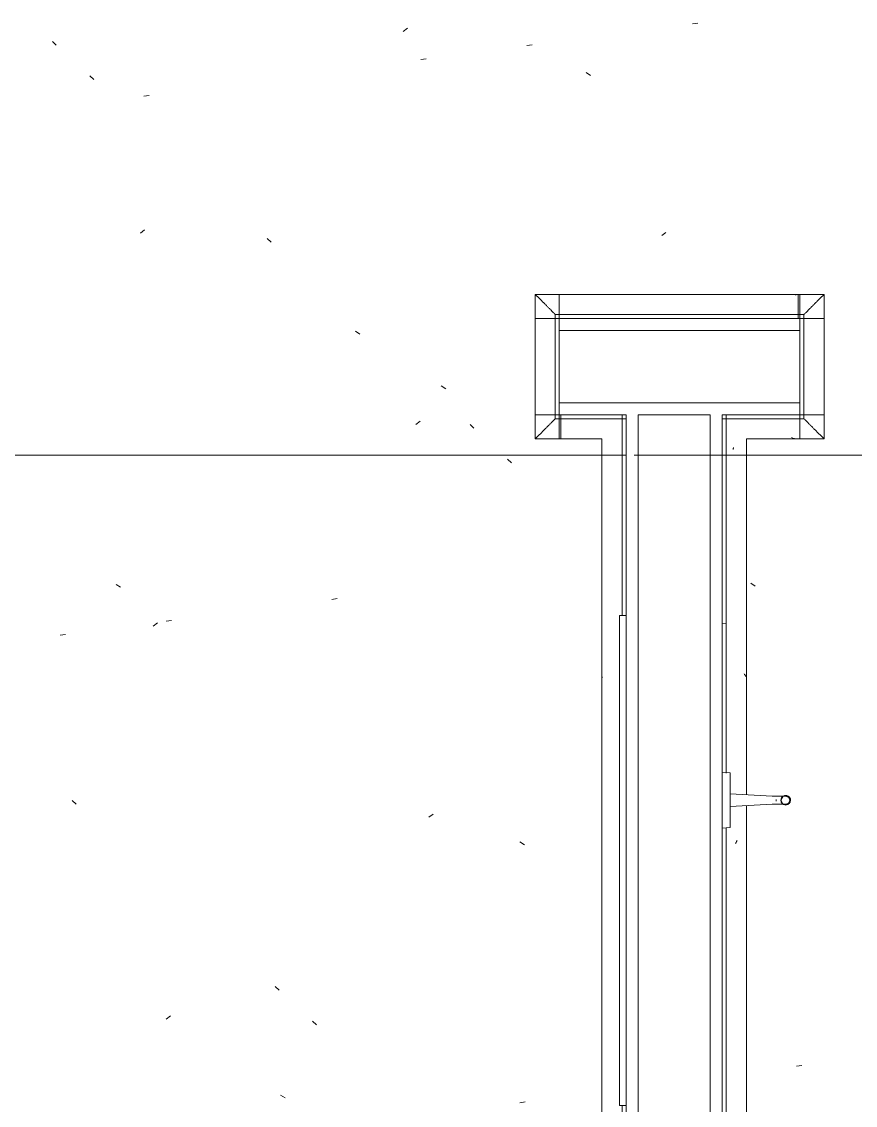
# Model space of a CAD drawing. Header units: millimetres. Extents: x -2612262 to -2065320, y 3717813 to 4283368.
# Drawn here: x -2392188 to -2391149, y 3971009 to 3972358 of the extents above; entities that cross this region are included whole.
import ezdxf

# ---------------------------------------------------------------- set-up
doc = ezdxf.new("R2010")
doc.units = ezdxf.units.MM
doc.linetypes.add('Aligning Line', pattern=[3.2004, 1.6002, -1.6002])
for name, color, linetype, lineweight in [('A-FLOR-PATT', 8, 'Continuous', 5), ('A-GENM', 13, 'Continuous', 5), ('A-WALL', 113, 'Continuous', 5), ('G-ANNO-REFR', 1, 'Aligning Line', 5), ('Q-SPCQ', 91, 'Continuous', 5)]:
    doc.layers.add(name, color=color, linetype=linetype, lineweight=lineweight)
picture_1 = doc.add_image_def('image1.jpg', size_in_pixel=(6528, 5638))
pattern_1 = [(307.5, (-3971868.83, -2391217.65), (489.413237, 16.000313), [6.706, -379.374, 6.706, -837.844]), (307.5, (-3971868.83, -2391217.65), (489.413237, 16.000313), [-392.786, -425.094, 6.706, -406.044]), (277.5, (-3971868.8, -2391217.65), (716.8251, -449.52328), [6.706, -201.574, 6.706, -474.624]), (277.5, (-3971868.8, -2391217.65), (716.8251, -449.52328), [-214.986, -341.274, 6.706, -126.644]), (237.5, (-3971868.83, -2390905.23), (1.437185, -790.99237), [6.706, -120.294, -1054.1]), (237.5, (-3971868.83, -2390905.23), (1.437185, -790.99237), [-127, 6.706, -450.494, -596.9]), (237.5, (-3971868.83, -2390905.23), (1.437185, -790.99237), [-584.2, 6.706, -590.194]), (227.5, (-3971868.8, -2390905.23), (222.92932, -763.55645), [6.706, -56.794, 6.706, -635.914]), (227.5, (-3971868.8, -2390905.23), (222.92932, -763.55645), [-70.206, -293.014, 6.706, -336.194])]
pattern_2 = [(127.5, (3971988.83, 2391517.65), (-489.413237, -16.000313), [6.706, -379.374, 6.706, -837.844]), (127.5, (3971988.83, 2391517.65), (-489.413237, -16.000313), [-392.786, -425.094, 6.706, -406.044]), (97.5, (3971988.8, 2391517.65), (-716.8251, 449.52328), [6.706, -201.574, 6.706, -474.624]), (97.5, (3971988.8, 2391517.65), (-716.8251, 449.52328), [-214.986, -341.274, 6.706, -126.644]), (57.5, (3971988.83, 2391205.23), (-1.437185, 790.99237), [6.706, -120.294, 6.706, -1047.394]), (57.5, (3971988.83, 2391205.23), (-1.437185, 790.99237), [-133.706, -450.494, 6.706, -590.194]), (47.5, (3971988.8, 2391205.23), (-222.92932, 763.55645), [6.706, -56.794, 6.706, -293.014, -342.9]), (47.5, (3971988.8, 2391205.23), (-222.92932, 763.55645), [-363.22, 6.706, -336.194])]

# ---------------------------------------------------------------- blocks, each defined once
blk = doc.blocks.new('TRACK_curtain1 - FIRT-031-2706017-GA - Part A')
at = {"layer": 'Q-SPCQ'}
blk.add_line((0, -1100), (1568.7, -1100), dxfattribs=at)
blk = doc.blocks.new('TRACK_curtain1 - FIRT-031-2706018-GA - Part A')
at = {"layer": 'Q-SPCQ'}
blk.add_line((0, 1100), (1373.2, 1100), dxfattribs=at)
blk = doc.blocks.new('Mirror_StainlessSteel_ASIJDMacDonald_Frameless - 410w X 1800-2651651-GA - Part A')
at = {"layer": 'Q-SPCQ'}
for p, q in [((247, -396.5), (-363, -396.5)), ((-363, -396.5), (-363, -404.5)), ((-363, -404.5), (247, -404.5)), ((247, -404.5), (247, -396.5))]:
    blk.add_line(p, q, dxfattribs=at)
blk = doc.blocks.new('MTL_HEAVY-DUTY ROBE HOOK - B-2116 - MTL_HEAVY-DUTY ROBE HOOK - B-2116-2602673-GA - Part A')
at = {"layer": 'Q-SPCQ'}
for p, q in [((-35, 0), (-34.1, -10)), ((34.1, -10), (35, 0)), ((35, 0), (-35, 0)), ((34.1, -10), (-34.1, -10)), ((-8, -10), (-5.1, -62.1)), ((5.1, -62.1), (8, -10)), ((-5, -64.9), (-5, -67)), ((-5, -67), (-5, -69)), ((1, -67), (-1, -67)), ((1, -67), (-1, -67)), ((5, -67), (5, -64.9)), ((5, -69), (5, -67))]:
    blk.add_line(p, q, dxfattribs=at)
at = {"layer": 'Q-SPCQ', "flags": 128}
for points in [[(-5, -64.9), (-5, -62.9), (-5.1, -62.1)], [(5.1, -62.1), (5, -64.1), (5, -64.9)], [(0, -73), (-5.2, -76), (-5.2, -82), (0, -85)], [(-5, -79), (-5, -79), (-5, -79), (-5, -78.9), (-5, -78.9), (-5, -78.8), (-5, -78.7), (-5, -78.6), (-5, -78.5), (-5, -78.4), (-5, -78.2), (-5, -78), (-5, -77.9), (-5, -77.7), (-5, -77.5), (-5, -77.3), (-5, -77), (-5, -76.8), (-5, -76.5), (-5, -76.2), (-5, -76), (-5, -75.7), (-5, -75.4), (-5, -75.1), (-5, -74.7), (-5, -74.4), (-5, -74.1), (-5, -73.7), (-5, -73.4), (-5, -73), (-5, -72.6), (-5, -72.2), (-5, -71.9), (-5, -71.5), (-5, -71.1), (-5, -70.7), (-5, -70.3), (-5, -69.9), (-5, -69.5), (-5, -69.1), (-5, -69)], [(0, -84), (-0.2, -84), (-0.4, -84), (-0.6, -84), (-0.8, -83.9), (-1, -83.9), (-1.2, -83.9), (-1.4, -83.8), (-1.6, -83.7), (-1.8, -83.7), (-1.9, -83.6), (-2.1, -83.5), (-2.3, -83.4), (-2.5, -83.3), (-2.7, -83.2), (-2.8, -83.1), (-3, -83), (-3.1, -82.9), (-3.3, -82.8), (-3.4, -82.6), (-3.6, -82.5), (-3.7, -82.3), (-3.9, -82.2), (-4, -82), (-4.1, -81.9), (-4.2, -81.7), (-4.3, -81.5), (-4.4, -81.4), (-4.5, -81.2), (-4.6, -81), (-4.7, -80.8), (-4.7, -80.6), (-4.8, -80.4), (-4.8, -80.2), (-4.9, -80), (-4.9, -79.8), (-5, -79.7), (-5, -79.5), (-5, -79.3), (-5, -79.1), (-5, -79)], [(0, -85), (5.2, -82), (5.2, -76), (0, -73)], [(5, -79), (5, -79.2), (5, -79.4), (5, -79.6), (4.9, -79.8), (4.9, -80), (4.9, -80.2), (4.8, -80.4), (4.7, -80.6), (4.7, -80.8), (4.6, -80.9), (4.5, -81.1), (4.4, -81.3), (4.3, -81.5), (4.2, -81.7), (4.1, -81.8), (4, -82), (3.9, -82.1), (3.8, -82.3), (3.6, -82.4), (3.5, -82.6), (3.3, -82.7), (3.2, -82.9), (3, -83), (2.9, -83.1), (2.7, -83.2), (2.5, -83.3), (2.4, -83.4), (2.2, -83.5), (2, -83.6), (1.8, -83.7), (1.6, -83.7), (1.4, -83.8), (1.2, -83.8), (1, -83.9), (0.8, -83.9), (0.7, -84), (0.5, -84), (0.3, -84), (0.1, -84), (0, -84)], [(5, -69), (5, -69.4), (5, -69.8), (5, -70.2), (5, -70.6), (5, -71), (5, -71.4), (5, -71.8), (5, -72.1), (5, -72.5), (5, -72.9), (5, -73.3), (5, -73.6), (5, -74), (5, -74.3), (5, -74.6), (5, -75), (5, -75.3), (5, -75.6), (5, -75.9), (5, -76.2), (5, -76.4), (5, -76.7), (5, -77), (5, -77.2), (5, -77.4), (5, -77.6), (5, -77.8), (5, -78), (5, -78.2), (5, -78.3), (5, -78.5), (5, -78.6), (5, -78.7), (5, -78.8), (5, -78.9), (5, -78.9), (5, -79), (5, -79), (5, -79)]]:
    blk.add_lwpolyline(points, dxfattribs=at)
at = {"layer": 'Q-SPCQ'}
for start, end in [(90, 270), (270, 90)]:
    blk.add_arc((0, -79), 6, start, end, dxfattribs=at)
blk = doc.blocks.new('FP_193-GA - Part A')
at = {"layer": 'A-GENM'}
for p, q in [((1021.4, -24.5), (1021.9, -24.9)), ((1021.9, -24.9), (1022.4, -25.4)), ((1022.4, -25.4), (1022.9, -25.8)), ((1022.9, -25.8), (1023.4, -26.2)), ((1023.4, -26.2), (1024, -26.6)), ((1024, -26.6), (1024.5, -27)), ((1086.7, -24.1), (1086.2, -24.6)), ((1087.2, -23.6), (1086.7, -24.1)), ((1087.7, -23.2), (1087.2, -23.6)), ((1088.2, -22.7), (1087.7, -23.2)), ((1088.8, -22.2), (1088.2, -22.7)), ((1089.3, -21.8), (1088.8, -22.2)), ((1089.8, -21.3), (1089.3, -21.8)), ((1510.8, -16.4), (1511.3, -16.7)), ((1511.3, -16.7), (1511.8, -16.9)), ((1511.8, -16.9), (1512.3, -17.2)), ((1512.3, -17.2), (1512.9, -17.5)), ((1512.9, -17.5), (1513.4, -17.8)), ((1513.4, -17.8), (1513.9, -18)), ((1513.9, -18), (1514.4, -18.3)), ((1514.4, -18.3), (1514.9, -18.7)), ((2001.7, -13.7), (2002.2, -13.7)), ((2002.2, -13.7), (2002.8, -13.7)), ((2002.8, -13.7), (2003.3, -13.8)), ((2003.3, -13.8), (2003.8, -13.8)), ((2003.8, -13.8), (2004.3, -13.9)), ((1024.5, -27), (1025, -27.5)), ((1025, -27.5), (1025.5, -27.9)), ((1718.9, -29.6), (1718.3, -30)), ((1719.4, -29.2), (1718.9, -29.6)), ((1720, -28.8), (1719.4, -29.2)), ((1720.5, -28.5), (1720, -28.8)), ((1721, -28.1), (1720.5, -28.5)), ((1721.6, -27.7), (1721, -28.1)), ((1722.1, -27.3), (1721.6, -27.7))]:
    blk.add_line(p, q, dxfattribs=at)
blk = doc.blocks.new('SKIRTING1 - FLSK-010-V192-GA - Part A')
at = {"layer": 'A-GENM'}
h = blk.add_hatch(dxfattribs=at)
h.set_pattern_fill('FP_37', color=256, style=0, pattern_type=2)
h.set_pattern_definition([(307.5, (-3969823.9, -2391314.5), (489.413237, 16.000313), [6.706, -379.374, 6.706, -837.844]), (307.5, (-3969823.9, -2391314.5), (489.413237, 16.000313), [-392.786, -425.094, 6.706, -406.044]), (277.5, (-3969823.9, -2391314.5), (716.8251, -449.52328), [6.706, -201.574, 6.706, -474.624]), (277.5, (-3969823.9, -2391314.5), (716.8251, -449.52328), [-214.986, -341.274, 6.706, -126.644]), (237.5, (-3969823.9, -2391002.1), (1.437185, -790.99237), [6.706, -120.294, -1054.1]), (237.5, (-3969823.9, -2391002.1), (1.437185, -790.99237), [-127, 6.706, -450.494, -596.9]), (237.5, (-3969823.9, -2391002.1), (1.437185, -790.99237), [-584.2, 6.706, -590.194]), (227.5, (-3969823.9, -2391002.1), (222.92932, -763.55645), [6.706, -56.794, 6.706, -635.914]), (227.5, (-3969823.9, -2391002.1), (222.92932, -763.55645), [-70.206, -293.014, 6.706, -336.194])])
h.paths.add_polyline_path([(0, 0), (0, -5), (231.7, -4), (231.7, 0), (193.7, 0)])
h.paths.add_polyline_path([(340, 0), (340, -4), (1530.3, -5), (1529.9, 0), (342.8, 0)])
h.paths.add_polyline_path([(1598.7, -5), (2044.9, -5), (2044.9, 0), (1599.9, 0)])
for p, q in [((1530.3, -5), (342.8, -5)), ((2044.9, -5), (1598.7, -5)), ((1558.2, -30), (318.4, -30)), ((2014.9, -30), (1571.6, -30))]:
    blk.add_line(p, q, dxfattribs=at)
blk.add_blockref('FP_193-GA - Part A', (0, 0), dxfattribs=at)
blk = doc.blocks.new('FP_194-GA - Part A')
at = {"layer": 'A-GENM'}
for p, q in [((86.3, -28.4), (87.1, -28.7)), ((87.1, -28.7), (87.8, -29)), ((87.8, -29), (88.6, -29.4)), ((88.6, -29.4), (89.4, -29.7)), ((89.4, -29.7), (90.1, -30))]:
    blk.add_line(p, q, dxfattribs=at)
blk = doc.blocks.new('SKIRTING1 - FLSK-010-2643737-GA - Part A')
at = {"layer": 'A-GENM'}
h = blk.add_hatch(dxfattribs=at)
h.set_pattern_fill('FP_38', color=256, style=0, pattern_type=2)
h.set_pattern_definition([(37.5, (2391314.5, -3971868.83), (-16.000313, 489.413237), [6.706, -379.374, 6.706, -837.844]), (37.5, (2391314.5, -3971868.83), (-16.000313, 489.413237), [-392.786, -425.094, 6.706, -406.044]), (7.5, (2391314.5, -3971868.8), (449.52328, 716.8251), [6.706, -201.574, 6.706, -474.624]), (7.5, (2391314.5, -3971868.8), (449.52328, 716.8251), [-214.986, -341.274, 6.706, -126.644]), (327.5, (2391002.1, -3971868.83), (790.99237, 1.437185), [6.706, -120.294, 6.706, -1047.394]), (327.5, (2391002.1, -3971868.83), (790.99237, 1.437185), [-133.706, -450.494, 6.706, -590.194]), (317.5, (2391002.1, -3971868.8), (763.55645, 222.92932), [6.706, -56.794, 6.706, -635.914]), (317.5, (2391002.1, -3971868.8), (763.55645, 222.92932), [-70.206, -293.014, 6.706, -336.194])])
h.paths.add_polyline_path([(96.6, -5), (96.8, -5), (96.8, 0), (5, 0), (5.9, -5), (30, -5)])
for p, q in [((96.8, -5), (0, -5)), ((96.8, 0), (96.8, -5)), ((96.8, -5), (96.8, -30)), ((96.8, -30), (30, -30))]:
    blk.add_line(p, q, dxfattribs=at)
blk.add_blockref('FP_194-GA - Part A', (0, 0), dxfattribs=at)
blk = doc.blocks.new('SKIRTING1 - FLSK-010-V195-GA - Part A')
at = {"layer": 'A-GENM'}
h = blk.add_hatch(dxfattribs=at)
h.set_pattern_fill('FP_39', color=256, style=0, pattern_type=2)
h.set_pattern_definition(pattern_1)
h.paths.add_polyline_path([(-5, -5), (0, -5), (0, 0), (-5, 0)])
h = blk.add_hatch(dxfattribs=at)
h.set_pattern_fill('FP_39', color=256, style=0, pattern_type=2)
h.set_pattern_definition(pattern_1)
h.paths.add_polyline_path([(0, 0), (0, -5), (120, -5), (120, 0), (15, 0)])
h = blk.add_hatch(dxfattribs=at)
h.set_pattern_fill('FP_39', color=256, style=0, pattern_type=2)
h.set_pattern_definition(pattern_1)
h.paths.add_polyline_path([(120, 0), (120, -5), (125, -5), (125, 0)])
for p, q in [((125, 2.1), (120, 2.1)), ((120, -5), (120, 0)), ((125, -5), (125, 2.1)), ((125, 2.1), (150, 2.1)), ((150, 2.1), (150, -30)), ((-30, -30), (-30, 0)), ((-30, 0), (-5, 0)), ((0, 0), (-5, 0)), ((-5, 0), (-5, -5)), ((-5, -5), (0, -5)), ((0, 0), (0, -5)), ((0, -5), (0, 0)), ((0, -5), (0, -30)), ((0, -30), (0, -5)), ((120, -5), (0, -5)), ((120, 0), (120, -5)), ((120, -30), (120, -5)), ((125, -5), (120, -5)), ((120, -5), (120, -30)), ((0, -30), (-30, -30)), ((120, -30), (0, -30)), ((150, -30), (120, -30))]:
    blk.add_line(p, q, dxfattribs=at)
for points, knots in [([(-5, -5), (-5, -5), (-5.4, -5.4), (-6.8, -6.8), (-8.3, -8.3), (-9.8, -9.8), (-11.2, -11.2), (-12.7, -12.7), (-14.7, -14.7), (-17, -17), (-18.9, -18.9), (-20.9, -20.9), (-24.6, -24.5), (-27.8, -27.8), (-30, -30)], [0, 0, 0, 0, 0.166667, 0.25, 0.333333, 0.416667, 0.458333, 0.5, 0.583333, 0.666667, 0.708333, 0.75, 0.833333, 1, 1, 1, 1]), ([(150, -30), (147.8, -27.8), (144.6, -24.5), (140.4, -20.4), (137.9, -18), (136.1, -16.1), (134.3, -14.3), (132.7, -12.7), (131.2, -11.2), (129.8, -9.8), (128.3, -8.3), (126.8, -6.8), (125.4, -5.4), (125, -5), (125, -5)], [0, 0, 0, 0, 0.166667, 0.25, 0.333333, 0.375, 0.416667, 0.5, 0.541667, 0.583333, 0.666667, 0.75, 0.833333, 1, 1, 1, 1])]:
    blk.add_open_spline(points, degree=3, knots=knots, dxfattribs=at)
blk = doc.blocks.new('FP_196-GA - Part A')
at = {"layer": 'A-GENM'}
for p, q in [((5.5, -29.5), (4.9, -29.2)), ((6.1, -29.7), (5.5, -29.5)), ((6.7, -30), (6.1, -29.7))]:
    blk.add_line(p, q, dxfattribs=at)
blk = doc.blocks.new('SKIRTING1 - FLSK-010-2643738-GA - Part A')
at = {"layer": 'A-GENM'}
h = blk.add_hatch(dxfattribs=at)
h.set_pattern_fill('FP_40', color=256, style=0, pattern_type=2)
h.set_pattern_definition([(217.5, (-2391217.65, 3971988.83), (16.000313, -489.413237), [6.706, -379.374, 6.706, -837.844]), (217.5, (-2391217.65, 3971988.83), (16.000313, -489.413237), [-392.786, -425.094, 6.706, -406.044]), (187.5, (-2391217.65, 3971988.8), (-449.52328, -716.8251), [6.706, -201.574, 6.706, -474.624]), (187.5, (-2391217.65, 3971988.8), (-449.52328, -716.8251), [-214.986, -341.274, 6.706, -126.644]), (147.5, (-2390905.23, 3971988.83), (-790.99237, -1.437185), [6.706, -120.294, 6.706, -1047.394]), (147.5, (-2390905.23, 3971988.83), (-790.99237, -1.437185), [-133.706, -450.494, 6.706, -590.194]), (137.5, (-2390905.23, 3971988.8), (-763.55645, -222.92932), [6.706, -56.794, 6.706, -635.914]), (137.5, (-2390905.23, 3971988.8), (-763.55645, -222.92932), [-70.206, -293.014, 6.706, -336.194])])
h.paths.add_polyline_path([(210.8, 0), (0, 0), (0.6, -5), (300, -5), (300, 0), (216.8, 0)])
for p, q in [((0, -5), (0, 0)), ((0, -30), (0, -5)), ((300, -5), (0, -5)), ((300, 0), (300, -5)), ((300, -5), (300, -30)), ((300, -30), (0, -30))]:
    blk.add_line(p, q, dxfattribs=at)
blk.add_blockref('FP_196-GA - Part A', (0, 0), dxfattribs=at)
blk = doc.blocks.new('SKIRTING1 - FLSK-010-V197-GA - Part A')
at = {"layer": 'A-GENM'}
h = blk.add_hatch(dxfattribs=at)
h.set_pattern_fill('FP_41', color=256, style=0, pattern_type=2)
h.set_pattern_definition(pattern_2)
h.paths.add_polyline_path([(0, 0), (-5, 0), (-5, -5), (0, -5)])
h = blk.add_hatch(dxfattribs=at)
h.set_pattern_fill('FP_41', color=256, style=0, pattern_type=2)
h.set_pattern_definition(pattern_2)
h.paths.add_polyline_path([(120, 0), (0, 0), (0, -5), (120, -5)])
h = blk.add_hatch(dxfattribs=at)
h.set_pattern_fill('FP_41', color=256, style=0, pattern_type=2)
h.set_pattern_definition(pattern_2)
h.paths.add_polyline_path([(125, 0), (120, 0), (120, -5), (125, -5)])
for p, q in [((125, 2.1), (120, 2.1)), ((125, -5), (125, 2.1)), ((125, 2.1), (150, 2.1)), ((150, 2.1), (150, -30)), ((-30, -30), (-30, 0)), ((-30, 0), (-5, 0)), ((0, 0), (-5, 0)), ((-5, 0), (-5, -5)), ((-5, -5), (0, -5)), ((0, 0), (0, -5)), ((0, -5), (0, 0)), ((0, -5), (0, -30)), ((0, -30), (0, -5)), ((120, -5), (0, -5)), ((120, -5), (120, 0)), ((120, 0), (120, -5)), ((120, -30), (120, -5)), ((125, -5), (120, -5)), ((120, -5), (120, -30)), ((0, -30), (-30, -30)), ((120, -30), (0, -30)), ((150, -30), (120, -30))]:
    blk.add_line(p, q, dxfattribs=at)
for points, knots in [([(-5, -5), (-5, -5), (-5.4, -5.4), (-6.8, -6.8), (-8.3, -8.3), (-9.8, -9.8), (-11.2, -11.2), (-12.7, -12.7), (-14.7, -14.7), (-17, -17), (-18.9, -18.9), (-20.9, -20.9), (-24.6, -24.5), (-27.8, -27.8), (-30, -30)], [0, 0, 0, 0, 0.166667, 0.25, 0.333333, 0.416667, 0.458333, 0.5, 0.583333, 0.666667, 0.708333, 0.75, 0.833333, 1, 1, 1, 1]), ([(150, -30), (147.8, -27.8), (144.6, -24.5), (140.4, -20.4), (137.9, -18), (136.1, -16.1), (134.3, -14.3), (132.7, -12.7), (131.2, -11.2), (129.8, -9.8), (128.3, -8.3), (126.8, -6.8), (125.4, -5.4), (125, -5), (125, -5)], [0, 0, 0, 0, 0.166667, 0.25, 0.333333, 0.375, 0.416667, 0.5, 0.541667, 0.583333, 0.666667, 0.75, 0.833333, 1, 1, 1, 1])]:
    blk.add_open_spline(points, degree=3, knots=knots, dxfattribs=at)
blk = doc.blocks.new('SKIRTING1 - FLSK-010-2643739-GA - Part A')
at = {"layer": 'A-GENM'}
h = blk.add_hatch(dxfattribs=at)
h.set_pattern_fill('FP_42', color=256, style=0, pattern_type=2)
h.set_pattern_definition([(37.5, (2391517.65, -3971868.83), (-16.000313, 489.413237), [6.706, -379.374, 6.706, -837.844]), (37.5, (2391517.65, -3971868.83), (-16.000313, 489.413237), [-392.786, -425.094, 6.706, -406.044]), (7.5, (2391517.65, -3971868.8), (449.52328, 716.8251), [6.706, -201.574, 6.706, -474.624]), (7.5, (2391517.65, -3971868.8), (449.52328, 716.8251), [-214.986, -341.274, 6.706, -126.644]), (327.5, (2391205.23, -3971868.83), (790.99237, 1.437185), [6.706, -120.294, 6.706, -1047.394]), (327.5, (2391205.23, -3971868.83), (790.99237, 1.437185), [-133.706, -450.494, 6.706, -590.194]), (317.5, (2391205.23, -3971868.8), (763.55645, 222.92932), [6.706, -56.794, 6.706, -635.914]), (317.5, (2391205.23, -3971868.8), (763.55645, 222.92932), [-70.206, -293.014, 6.706, -336.194])])
h.paths.add_polyline_path([(0, -5), (78.2, -5), (77.3, 0), (0, 0)])
for p, q in [((0, -5), (0, 0)), ((0, -30), (0, -5)), ((83.2, -5), (0, -5)), ((53.2, -30), (0, -30))]:
    blk.add_line(p, q, dxfattribs=at)
blk = doc.blocks.new('FP_199-GA - Part A')
at = {"layer": 'A-GENM'}
for p, q in [((326.6, -30), (326.9, -29.7)), ((326.9, -29.7), (327.3, -29.5))]:
    blk.add_line(p, q, dxfattribs=at)
blk = doc.blocks.new('SKIRTING1 - FLSK-010-V198-GA - Part A')
at = {"layer": 'A-GENM'}
h = blk.add_hatch(dxfattribs=at)
h.set_pattern_fill('FP_43', color=256, style=0, pattern_type=2)
h.set_pattern_definition([(127.5, (3971868.83, 2391434.5), (-489.413237, -16.000313), [6.706, -379.374, 6.706, -837.844]), (127.5, (3971868.83, 2391434.5), (-489.413237, -16.000313), [-392.786, -425.094, 6.706, -406.044]), (97.5, (3971868.8, 2391434.5), (-716.8251, 449.52328), [6.706, -201.574, 6.706, -474.624]), (97.5, (3971868.8, 2391434.5), (-716.8251, 449.52328), [-214.986, -341.274, 6.706, -126.644]), (57.5, (3971868.83, 2391122.1), (-1.437185, 790.99237), [6.706, -120.294, 6.706, -1047.394]), (57.5, (3971868.83, 2391122.1), (-1.437185, 790.99237), [-133.706, -450.494, 6.706, -590.194]), (47.5, (3971868.8, 2391122.1), (-222.92932, 763.55645), [6.706, -56.794, 6.706, -293.014, -342.9]), (47.5, (3971868.8, 2391122.1), (-222.92932, 763.55645), [-363.22, 6.706, -336.194])])
h.paths.add_polyline_path([(2044.9, -5), (2043.9, 0), (860, 0), (860, -5), (2043.8, -5)])
h.paths.add_polyline_path([(250, 0), (0, 0), (0, -5), (250, -5)])
for p, q in [((250, -5), (0, -5)), ((2044.9, -5), (860, -5)), ((1654.5, -30), (30, -30))]:
    blk.add_line(p, q, dxfattribs=at)
blk.add_blockref('FP_199-GA - Part A', (0, 0), dxfattribs=at)

msp = doc.modelspace()

# ---------------------------------------------------------------- hatches: boundary and pattern name
at = {"layer": 'A-FLOR-PATT'}
h = msp.add_hatch(dxfattribs=at)
h.set_pattern_fill('FP_14', color=256, style=0, pattern_type=2)
h.set_pattern_definition([(37.5, (0, 0), (-16.000313, 489.413237), [6.706, -379.374, 6.706, -425.094, -412.75]), (37.5, (0, 0), (-16.000313, 489.413237), [-817.88, 6.706, -406.044]), (7.5, (0, 0), (449.52328, 716.8251), [6.706, -201.574, 6.706, -341.274, -133.35]), (7.5, (0, 0), (449.52328, 716.8251), [-556.26, 6.706, -126.644]), (327.5, (-312.4, 0), (790.99237, 1.437185), [6.706, -120.294, 6.706, -450.494, -596.9]), (327.5, (-312.4, 0), (790.99237, 1.437185), [-584.2, 6.706, -590.194]), (317.5, (-312.4, 0), (763.55645, 222.92932), [6.706, -56.794, 6.706, -293.014, -342.9]), (317.5, (-312.4, 0), (763.55645, 222.92932), [-363.22, 6.706, -336.194])])
h.paths.add_polyline_path([(-2389861.4, 3969853.9), (-2389862.4, 3971838.8), (-2390347.7, 3971838.8), (-2390347.7, 3972018.8), (-2389861.4, 3972018.8), (-2389861.4, 3972111.2), (-2389873.9, 3972118.9), (-2389883, 3972134.4), (-2389884.3, 3972144.3), (-2389883, 3972153.3), (-2389873.9, 3972168.8), (-2389861.4, 3972178.8), (-2389861.4, 3972342.3), (-2389831.4, 3972342.3), (-2389829.9, 3972356.9), (-2387311.8, 3972357.8), (-2387311.8, 3972359.9), (-2389832, 3972359.9), (-2389829.9, 3972559.9), (-2389819.7, 3972646.9), (-2389803.9, 3972699.7), (-2389783.5, 3972744.6), (-2389754.9, 3972791.1), (-2389737, 3972814.8), (-2389698.2, 3972854.1), (-2389644, 3972896.6), (-2389586.5, 3972926), (-2389512.8, 3972948.6), (-2389496.2, 3972952), (-2389432, 3972957.8), (-2387632.4, 3972957.8), (-2387526.8, 3972964.4), (-2387428.6, 3972981.9), (-2387314.3, 3973016.5), (-2386749.7, 3973210.9), (-2386976.4, 3973869.1), (-2386948, 3973878.9), (-2386956.1, 3973902.5), (-2386899.4, 3973922.1), (-2387234.7, 3974895.9), (-2387291.5, 3974876.4), (-2387291.9, 3974871), (-2388027.4, 3974617.7), (-2388086, 3974787.9), (-2388057.6, 3974797.7), (-2388847.7, 3977092.5), (-2388936, 3977062.1), (-2388927, 3977031.2), (-2388930.9, 3977029.1), (-2388932.5, 3977029.3), (-2388937.3, 3977029.6), (-2388950.8, 3977057), (-2389523.9, 3976859.1), (-2389523.2, 3976843.7), (-2389526, 3976835.1), (-2389537.6, 3976821.4), (-2389546.6, 3976817), (-2389555.5, 3976815.3), (-2389573.1, 3976818.9), (-2389586.6, 3976830.7), (-2389590.6, 3976836.7), (-2390165.1, 3976638.9), (-2390156.2, 3976608), (-2390160.1, 3976605.9), (-2390161.7, 3976606.1), (-2390166.5, 3976606.3), (-2390180, 3976633.8), (-2390350.9, 3976574.9), (-2389558.7, 3974280.8), (-2389532.5, 3974289.8), (-2389473.9, 3974119.6), (-2390482.2, 3973772.5), (-2390491.9, 3973795), (-2390491.9, 3973770.8), (-2391447.7, 3973770.8), (-2391447.7, 3973998.8), (-2390414.7, 3973998.8), (-2390801.6, 3975122.4), (-2390811.6, 3975125), (-2390825.7, 3975134.5), (-2390833.3, 3975145.7), (-2390833.3, 3975166.4), (-2390823.5, 3975186.1), (-2391200.9, 3976282.2), (-2392887.7, 3975700.6), (-2392887.7, 3974175.5), (-2392855.5, 3974172.8), (-2392855.5, 3974169.6), (-2392855.5, 3974167.8), (-2392855.5, 3974163.7), (-2392887.7, 3974161.1), (-2392887.7, 3973998.8), (-2392828.1, 3973998.8), (-2392826.1, 3973998.8), (-2392803.5, 3973998.8), (-2392801.5, 3973998.8), (-2392788.2, 3973998.8), (-2392786.2, 3973998.8), (-2392763.6, 3973998.8), (-2392761.6, 3973998.8), (-2392748.3, 3973998.8), (-2392746.3, 3973998.8), (-2392723.7, 3973998.8), (-2392721.7, 3973998.8), (-2392708.4, 3973998.8), (-2392706.4, 3973998.8), (-2392683.8, 3973998.8), (-2392681.7, 3973998.8), (-2392668.5, 3973998.8), (-2392666.5, 3973998.8), (-2392643.9, 3973998.8), (-2392641.8, 3973998.8), (-2392628.6, 3973998.8), (-2392626.6, 3973998.8), (-2392604, 3973998.8), (-2392601.9, 3973998.8), (-2392588.7, 3973998.8), (-2392586.6, 3973998.8), (-2392564, 3973998.8), (-2392562, 3973998.8), (-2392548.8, 3973998.8), (-2392546.7, 3973998.8), (-2392387, 3973998.8), (-2392387, 3973770.8), (-2392417, 3973773), (-2392416, 3973792.5), (-2392408.7, 3973793.1), (-2392408.7, 3973800.8), (-2392412, 3973800.8), (-2392412, 3973795.8), (-2392417, 3973795.8), (-2392417.7, 3973800.8), (-2392917.7, 3973800.8), (-2392917.6, 3973788.8), (-2392417.7, 3973788.5), (-2392417.7, 3972018.8), (-2392387.7, 3972018.8), (-2392387.7, 3971838.8), (-2392887.7, 3971838.8), (-2392887.7, 3971375.5), (-2392855.5, 3971372.8), (-2392855.5, 3971369.6), (-2392855.5, 3971367.8), (-2392855.5, 3971363.7), (-2392887.7, 3971361.1), (-2392887.7, 3970106.5), (-2392882.2, 3970104.2), (-2392869.3, 3970091.4), (-2392864.7, 3970073.9), (-2392869.3, 3970056.4), (-2392887.7, 3970038.9), (-2392887.7, 3969853.9), (-2391464.5, 3969853.9), (-2391466.3, 3970124.8), (-2391476.1, 3970092.9), (-2391493.6, 3970057.4), (-2391517.4, 3970022.3), (-2391536.7, 3969999.3), (-2391561.7, 3969974.1), (-2391584, 3969955.1), (-2391608.1, 3969937.3), (-2391633.5, 3969921.1), (-2391670.3, 3969901.8), (-2391694.5, 3969891.4), (-2391716.8, 3969883), (-2391771.3, 3969869), (-2391795.4, 3969865.4), (-2391830, 3969863), (-2391864.9, 3969863.6), (-2391907.5, 3969870.8), (-2391933.9, 3969879.4), (-2391970.5, 3969898.6), (-2392001.3, 3969921.9), (-2392017.6, 3969938.8), (-2392036.6, 3969961.3), (-2392139.4, 3970052.5), (-2392163.8, 3970081.2), (-2392196.6, 3970132), (-2392218.4, 3970179.6), (-2392230.4, 3970220.4), (-2392237.7, 3970267.7), (-2392238.9, 3970301.8), (-2392236.1, 3970349), (-2392230.4, 3970371.9), (-2392215.4, 3970404.1), (-2392197.3, 3970432.2), (-2392172.9, 3970462.7), (-2392161, 3970474.3), (-2392123.7, 3970498.3), (-2391847.7, 3970642.1), (-2391816, 3970651.8), (-2391792.4, 3970654.8), (-2391761.8, 3970655.7), (-2391716.7, 3970651.8), (-2391687.2, 3970643.2), (-2391653.1, 3970624.1), (-2391612.2, 3970594.4), (-2391584.1, 3970568.3), (-2391560.2, 3970540.6), (-2391539.7, 3970511), (-2391512.3, 3970457), (-2391493.5, 3970399.5), (-2391483.5, 3970342), (-2391476.2, 3970263.6), (-2391471.4, 3970238), (-2391464.5, 3970222.3), (-2391464.5, 3971838.8), (-2391547.7, 3971838.8), (-2391547.7, 3972018.8), (-2391187.7, 3972018.8), (-2391187.7, 3971838.8), (-2391284.5, 3971838.8), (-2391284.5, 3971395.5), (-2391252.4, 3971392.8), (-2391252.4, 3971389.6), (-2391252.4, 3971387.8), (-2391252.4, 3971383.7), (-2391284.5, 3971381.1), (-2391284.5, 3970142.4), (-2391279, 3970140.1), (-2391266.2, 3970127.3), (-2391261.5, 3970109.8), (-2391266.2, 3970092.3), (-2391284.5, 3970074.8), (-2391284.5, 3969853.9), (-2390289.7, 3969855.4), (-2390324.9, 3969863.4), (-2390359.1, 3969878.2), (-2390393.2, 3969899.9), (-2390414.8, 3969918.6), (-2390456.5, 3969962.8), (-2390529.4, 3970025.5), (-2390569.6, 3970070.7), (-2390602.5, 3970121.5), (-2390624.2, 3970169.1), (-2390636.2, 3970209.9), (-2390643.5, 3970257.2), (-2390644.7, 3970291.3), (-2390641.9, 3970338.5), (-2390636.2, 3970361.4), (-2390621.3, 3970393.6), (-2390603.1, 3970421.7), (-2390578.7, 3970452.2), (-2390566.9, 3970463.8), (-2390529.6, 3970487.8), (-2390253.1, 3970631.8), (-2390221.9, 3970641.3), (-2390198.3, 3970644.3), (-2390167.6, 3970645.2), (-2390122.5, 3970641.3), (-2390091.1, 3970631.8), (-2390058.9, 3970613.6), (-2390017.1, 3970583.2), (-2389996.5, 3970564.6), (-2389966.1, 3970530.1), (-2389945.5, 3970500.5), (-2389918.1, 3970446.5), (-2389899.3, 3970389), (-2389889.3, 3970331.5), (-2389882, 3970253.1), (-2389877.2, 3970227.5), (-2389870.4, 3970204.3), (-2389867.1, 3970173.5), (-2389868.8, 3970135.5), (-2389876, 3970099), (-2389889.6, 3970065.2), (-2389912.3, 3970026.9), (-2389942.5, 3969988.8), (-2389969.3, 3969961.9), (-2389989.9, 3969944.6), (-2390013.9, 3969926.9), (-2390039.4, 3969910.6), (-2390076.1, 3969891.3), (-2390098.2, 3969881.7), (-2390122.6, 3969872.5), (-2390177.2, 3969858.5), (-2390188.4, 3969853.9), (-2389950.5, 3969853.9)])
h.paths.add_polyline_path([(-2392490.5, 3969885.9), (-2392556.9, 3969896), (-2392595.5, 3969910.9), (-2392628.4, 3969936.1), (-2392652.9, 3969969.4), (-2392667, 3970008.4), (-2392669.7, 3970049.7), (-2392659.3, 3970119.4), (-2392640.2, 3970185.4), (-2392612.1, 3970249), (-2392575.5, 3970308.2), (-2392548.3, 3970337.1), (-2392514.3, 3970357.5), (-2392476.1, 3970368), (-2392436.4, 3970367.8), (-2392398.3, 3970356.9), (-2392364.6, 3970336.1), (-2392337.7, 3970306.9), (-2392302.1, 3970248.2), (-2392274.4, 3970185.3), (-2392255, 3970118.5), (-2392244.5, 3970051.6), (-2392246.7, 3970009.9), (-2392260.6, 3969970.6), (-2392285, 3969936.8), (-2392318, 3969911.3), (-2392356.9, 3969896.2), (-2392423.3, 3969885.9)])
h.paths.add_polyline_path([(-2390887.3, 3969885.9), (-2390953.8, 3969896), (-2390992.4, 3969910.9), (-2391025.3, 3969936.1), (-2391049.8, 3969969.4), (-2391063.9, 3970008.4), (-2391066.5, 3970049.7), (-2391056.2, 3970119.4), (-2391037.1, 3970185.4), (-2391008.9, 3970249), (-2390972.4, 3970308.2), (-2390945.2, 3970337.1), (-2390911.2, 3970357.5), (-2390872.9, 3970368), (-2390833.3, 3970367.8), (-2390795.2, 3970356.9), (-2390761.4, 3970336.1), (-2390734.5, 3970306.9), (-2390698.9, 3970248.2), (-2390671.3, 3970185.3), (-2390651.8, 3970118.5), (-2390641.4, 3970051.6), (-2390643.6, 3970009.9), (-2390657.5, 3969970.6), (-2390681.9, 3969936.8), (-2390714.9, 3969911.3), (-2390753.7, 3969896.2), (-2390820.1, 3969885.9)])
h.paths.add_polyline_path([(-2392802, 3970063.9), (-2392804, 3970065.9), (-2392802, 3970065.9)])
h.paths.add_polyline_path([(-2391198.8, 3970099.8), (-2391200.8, 3970101.8), (-2391198.8, 3970101.8)])
h.paths.add_polyline_path([(-2390623.6, 3970309.4), (-2390626.1, 3970322.4), (-2390624.8, 3970311.4)])
h.paths.add_polyline_path([(-2392217.8, 3970319.9), (-2392220.3, 3970332.9), (-2392219, 3970321.9)])
h.paths.add_polyline_path([(-2390073.4, 3970598.2), (-2390075.9, 3970603.7), (-2390082.7, 3970605.2), (-2390075.9, 3970600.1)])
h.paths.add_polyline_path([(-2391667.5, 3970608.7), (-2391670.1, 3970614.2), (-2391676.8, 3970615.7), (-2391670.1, 3970610.6)])
h.paths.add_polyline_path([(-2389882.1, 3971790.1), (-2389884.2, 3971790.5), (-2389882.2, 3971790.5)])
h.paths.add_polyline_path([(-2389922, 3971790.1), (-2389924.1, 3971790.5), (-2389922.1, 3971790.5)])
h.paths.add_polyline_path([(-2392582.1, 3971790.1), (-2392584.2, 3971790.5), (-2392582.2, 3971790.5)])
h.paths.add_polyline_path([(-2392622, 3971790.1), (-2392624.1, 3971790.5), (-2392622.1, 3971790.5)])
h.paths.add_polyline_path([(-2389961.9, 3971790.1), (-2389964.1, 3971790.5), (-2389962, 3971790.5)])
h.paths.add_polyline_path([(-2392661.9, 3971790.1), (-2392664.1, 3971790.5), (-2392662, 3971790.5)])
h.paths.add_polyline_path([(-2390001.8, 3971790.1), (-2390004, 3971790.5), (-2390001.9, 3971790.5)])
h.paths.add_polyline_path([(-2392701.8, 3971790.1), (-2392704, 3971790.5), (-2392701.9, 3971790.5)])
h.paths.add_polyline_path([(-2392741.7, 3971790.1), (-2392743.9, 3971790.5), (-2392741.9, 3971790.5)])
h.paths.add_polyline_path([(-2390041.7, 3971790.1), (-2390043.9, 3971790.5), (-2390041.9, 3971790.5)])
h.paths.add_polyline_path([(-2390081.6, 3971790.1), (-2390083.8, 3971790.5), (-2390081.8, 3971790.5)])
h.paths.add_polyline_path([(-2392781.6, 3971790.1), (-2392783.8, 3971790.5), (-2392781.8, 3971790.5)])
h.paths.add_polyline_path([(-2390121.5, 3971790.1), (-2390123.7, 3971790.5), (-2390121.7, 3971790.5)])
h.paths.add_polyline_path([(-2392821.5, 3971790.1), (-2392823.7, 3971790.5), (-2392821.7, 3971790.5)])
h.paths.add_polyline_path([(-2392569.6, 3971790.5), (-2392571.5, 3971791), (-2392569.5, 3971791)])
h.paths.add_polyline_path([(-2389869.6, 3971790.5), (-2389871.5, 3971791), (-2389869.5, 3971791)])
h.paths.add_polyline_path([(-2391209.3, 3971860.5), (-2391209.3, 3971868.8), (-2391212.7, 3971868.8), (-2391212.7, 3971863.8), (-2391217.7, 3971863), (-2391217.7, 3971860.5), (-2391209.6, 3971860.5)])
h.paths.add_polyline_path([(-2392413.6, 3971860.5), (-2392409.3, 3971860.5), (-2392409.3, 3971868.8), (-2392412.7, 3971868.8), (-2392412.7, 3971863.8), (-2392417.7, 3971863), (-2392417.7, 3971860.5)])
h.paths.add_polyline_path([(-2391526, 3971860.5), (-2391522.7, 3971862.7), (-2391517.7, 3971863), (-2391517.7, 3971863.8), (-2391522.7, 3971863.8), (-2391523.5, 3971868.8), (-2391526, 3971868.8), (-2391526, 3971863)])
h.paths.add_polyline_path([(-2390326, 3971860.5), (-2390322.7, 3971862.7), (-2390317.7, 3971863), (-2390317.7, 3971863.8), (-2390322.7, 3971863.8), (-2390323.5, 3971868.8), (-2390326, 3971868.6), (-2390326, 3971863)])
h.paths.add_polyline_path([(-2391212.7, 3971988.8), (-2391209.3, 3971988.8), (-2391209.3, 3971997.2), (-2391212.7, 3971994.9), (-2391217.7, 3971994.7), (-2391215.7, 3971993.8), (-2391212.7, 3971993.8)])
h.paths.add_polyline_path([(-2392412.7, 3971988.8), (-2392409.3, 3971988.8), (-2392409.4, 3971997.1), (-2392411.8, 3971994.7), (-2392417.7, 3971994.7), (-2392417.7, 3971993.8), (-2392412.7, 3971993.8)])
h.paths.add_polyline_path([(-2391522.7, 3971988.8), (-2391522.7, 3971993.8), (-2391517.7, 3971994.7), (-2391517.7, 3971997.2), (-2391526, 3971997.2), (-2391526, 3971988.8), (-2391523.5, 3971988.8)])
h.paths.add_polyline_path([(-2390322.7, 3971988.8), (-2390322.7, 3971993.8), (-2390317.7, 3971994.7), (-2390318.5, 3971997.2), (-2390326, 3971997.2), (-2390326, 3971988.8), (-2390323.5, 3971988.8)])
h.paths.add_polyline_path([(-2391426, 3973792.5), (-2391422.7, 3973794.7), (-2391417.7, 3973795), (-2391417.9, 3973795.8), (-2391422.7, 3973795.8), (-2391423.5, 3973800.8), (-2391426, 3973800.8), (-2391426, 3973795)])
h.paths.add_polyline_path([(-2391422.7, 3973968.8), (-2391421.9, 3973973.8), (-2391417.7, 3973974.7), (-2391417.7, 3973977.2), (-2391426, 3973977.2), (-2391426, 3973968.8), (-2391423.5, 3973968.8)])
h.paths.add_polyline_path([(-2392408.7, 3973968.8), (-2392408.7, 3973977.1), (-2392411.2, 3973974.7), (-2392417, 3973974.7), (-2392417, 3973973.8), (-2392412, 3973973.8), (-2392411.2, 3973968.8)])
h.paths.add_polyline_path([(-2390260.2, 3974007.5), (-2390260.8, 3974009.5), (-2390260.2, 3974007.6)])
h.paths.add_polyline_path([(-2390923.7, 3974033.1), (-2390959.4, 3974036.9), (-2390990.4, 3974046.1), (-2391013.3, 3974053.5), (-2391144.6, 3974078.7), (-2391183.1, 3974091.8), (-2391237.2, 3974118.8), (-2391282.6, 3974150.8), (-2391314.8, 3974181.6), (-2391341.6, 3974214.7), (-2391360.3, 3974243.9), (-2391378.9, 3974278.4), (-2391388.3, 3974307.1), (-2391391.9, 3974342), (-2391391.5, 3974367), (-2391385.2, 3974415.5), (-2391378.7, 3974436.3), (-2391361, 3974471.2), (-2391196.7, 3974735.5), (-2391172.1, 3974762), (-2391153.6, 3974775.9), (-2391129.7, 3974790.9), (-2391088.9, 3974810.5), (-2391055.8, 3974818.5), (-2391020, 3974819.1), (-2390969.5, 3974814.4), (-2390934.3, 3974806.8), (-2390904.7, 3974797.4), (-2390864.8, 3974779.5), (-2390813.8, 3974747), (-2390768.3, 3974707.1), (-2390735.4, 3974669.2), (-2390687, 3974602.7), (-2390667, 3974579.4), (-2390649.4, 3974562.9), (-2390630.3, 3974537.2), (-2390612.9, 3974504.5), (-2390600.6, 3974469.3), (-2390595, 3974433.7), (-2390594.4, 3974395.3), (-2390601.2, 3974343.1), (-2390604.2, 3974328), (-2390619.3, 3974280.1), (-2390636, 3974241.6), (-2390650.5, 3974214.8), (-2390670.8, 3974183.1), (-2390688, 3974160.5), (-2390709.7, 3974135.7), (-2390734, 3974112), (-2390762.8, 3974088.6), (-2390783.7, 3974074.6), (-2390815, 3974056.7), (-2390850, 3974042.7), (-2390882.4, 3974035.2), (-2390909.2, 3974033.3)])
h.paths.add_polyline_path([(-2389509.3, 3974130.4), (-2389501.6, 3974133.5), (-2389504.1, 3974141), (-2389506.7, 3974138.2), (-2389507.3, 3974134.6), (-2389510.1, 3974132.7)])
h.paths.add_polyline_path([(-2389546.4, 3974253.3), (-2389543.6, 3974255.7), (-2389546.4, 3974261.4), (-2389547.5, 3974259.1), (-2389552.7, 3974256.8), (-2389550.6, 3974257.2), (-2389547.7, 3974257.2), (-2389546.4, 3974253.4)])
h.paths.add_polyline_path([(-2391351.1, 3974269.7), (-2391358.5, 3974276.8), (-2391356.4, 3974272.6), (-2391352.2, 3974270.3)])
h.paths.add_polyline_path([(-2388013.9, 3974645.3), (-2388012.4, 3974648.4), (-2388006.9, 3974650.3), (-2388008.8, 3974650.6), (-2388011.9, 3974649.5), (-2388014.3, 3974654), (-2388016.2, 3974651.9), (-2388015, 3974648.2)])
h.paths.add_polyline_path([(-2388055.7, 3974766.6), (-2388052.6, 3974767.7), (-2388052.6, 3974773), (-2388049.7, 3974774.9), (-2388051.8, 3974776.8), (-2388058.4, 3974774.5), (-2388056, 3974767.4)])
h.paths.add_polyline_path([(-2390531.4, 3974795.2), (-2390531.4, 3974795.5), (-2390552.9, 3974857.5)])
h.paths.add_polyline_path([(-2391024.6, 3974798.5), (-2391032.7, 3974801.9), (-2391037.4, 3974799.9), (-2391028.9, 3974798.9)])
h.paths.add_polyline_path([(-2391172.2, 3974867.5), (-2391213.6, 3974870.2), (-2391252.5, 3974884.3), (-2391285.9, 3974908.8), (-2391311, 3974941.7), (-2391326, 3974980.3), (-2391336, 3975046.7), (-2391336, 3975113.9), (-2391325.7, 3975180.4), (-2391310.6, 3975219.2), (-2391285.1, 3975252.2), (-2391251.3, 3975276.6), (-2391212, 3975290.5), (-2391170.3, 3975292.7), (-2391102.5, 3975282.1), (-2391036.5, 3975262.7), (-2390972.9, 3975234.6), (-2390913.7, 3975198.3), (-2390885.9, 3975172.6), (-2390863.8, 3975134.5), (-2390854.2, 3975100.8), (-2390854.2, 3975060.3), (-2390865.1, 3975021.8), (-2390884.8, 3974988.9), (-2390915, 3974960.9), (-2390973.7, 3974924.8), (-2391036.6, 3974896.9), (-2391103.4, 3974877.6), (-2391162.4, 3974869)])
h.paths.add_polyline_path([(-2391300.6, 3975396.8), (-2391344.8, 3975400.8), (-2391659.1, 3975460.1), (-2391682.1, 3975469.5), (-2391701.2, 3975480.8), (-2391731.9, 3975503.9), (-2391760.4, 3975530.9), (-2391778, 3975555.3), (-2391793.1, 3975591.4), (-2391807.9, 3975643.8), (-2391811.8, 3975665.9), (-2391815, 3975706.8), (-2391812.8, 3975750.4), (-2391801.2, 3975809.8), (-2391780.6, 3975866.7), (-2391750.5, 3975922.4), (-2391711.4, 3975983), (-2391698.6, 3976007.6), (-2391689.7, 3976030), (-2391672.9, 3976056.9), (-2391647.8, 3976085.9), (-2391620.4, 3976109.5), (-2391586.4, 3976129), (-2391550.8, 3976143.1), (-2391499.1, 3976155.6), (-2391471.7, 3976159.2), (-2391428.4, 3976161.2), (-2391421.2, 3976161.3), (-2391379.2, 3976157.9), (-2391327.7, 3976148.4), (-2391298.2, 3976140), (-2391266.6, 3976128.3), (-2391241.8, 3976117), (-2391205.6, 3976096.6), (-2391181.4, 3976079.6), (-2391158, 3976060.3), (-2391132.2, 3976032.9), (-2391111.5, 3976001.7), (-2391096.3, 3975967.7), (-2391086.4, 3975930.3), (-2391084.1, 3975902), (-2391082.8, 3975877.7), (-2391058.7, 3975749.8), (-2391056.4, 3975704.8), (-2391061.8, 3975644.6), (-2391074, 3975593.7), (-2391089.6, 3975554.1), (-2391112, 3975513.9), (-2391133.6, 3975484.1), (-2391162.9, 3975450.6), (-2391183.4, 3975434.5), (-2391213.4, 3975419.1), (-2391241.1, 3975409.1), (-2391284.1, 3975398.6), (-2391297.3, 3975397.1)])
h.paths.add_polyline_path([(-2391169.3, 3975471.7), (-2391165.8, 3975472.8), (-2391161.6, 3975477.5), (-2391162.4, 3975481.3), (-2391169.2, 3975471.7)])
h.paths.add_polyline_path([(-2391768.4, 3975580.6), (-2391772.2, 3975594.7), (-2391772.2, 3975585.3), (-2391769.2, 3975580.9)])
h.paths.add_polyline_path([(-2390830.6, 3975664.1), (-2390831.3, 3975666.3), (-2390830.8, 3975664.6)])
h.paths.add_polyline_path([(-2391048.5, 3976296.8), (-2391048.9, 3976298.2), (-2391049, 3976298.2)])

# ---------------------------------------------------------------- linework, layer by layer
at = {"layer": 'A-WALL', "color": 250, "lineweight": 13}
for p, q in [((-2391217.7, 3971988.8), (-2391517.7, 3971988.8)), ((-2391517.7, 3971988.8), (-2391517.7, 3971868.8)), ((-2391217.7, 3971868.8), (-2391217.7, 3971988.8)), ((-2391517.7, 3971868.8), (-2391434.5, 3971868.8)), ((-2391434.5, 3971868.8), (-2391434.5, 3971618.8)), ((-2391314.5, 3971423.8), (-2391314.5, 3971868.8)), ((-2391314.5, 3971868.8), (-2391217.7, 3971868.8)), ((-2391314.5, 3969823.9), (-2391314.5, 3971353.8)), ((-2391434.5, 3971008.8), (-2391434.5, 3969823.9))]:
    msp.add_line(p, q, dxfattribs=at)
at = {"layer": 'A-WALL'}
for p, q in [((-2391517.7, 3971973.8), (-2391217.7, 3971973.8)), ((-2391517.7, 3971883.8), (-2391217.7, 3971883.8)), ((-2391329.5, 3971868.8), (-2391419.5, 3971868.8)), ((-2391419.5, 3971868.8), (-2391419.5, 3969823.9)), ((-2391329.5, 3971868.8), (-2391329.5, 3969823.9))]:
    msp.add_line(p, q, dxfattribs=at)

# ---------------------------------------------------------------- block references
at = {"layer": 'A-GENM'}
for name, p, rotation in [('SKIRTING1 - FLSK-010-V197-GA - Part A', (-2391517.7, 3971988.8), 270), ('SKIRTING1 - FLSK-010-2643738-GA - Part A', (-2391217.7, 3971988.8), 180), ('SKIRTING1 - FLSK-010-V195-GA - Part A', (-2391217.7, 3971868.8), 90), ('SKIRTING1 - FLSK-010-V198-GA - Part A', (-2391434.5, 3971868.8), 270), ('SKIRTING1 - FLSK-010-V192-GA - Part A', (-2391314.5, 3969823.9), 90)]:
    msp.add_blockref(name, p, dxfattribs=dict(at, rotation=rotation))
for name, p in [('SKIRTING1 - FLSK-010-2643739-GA - Part A', (-2391517.7, 3971868.8)), ('SKIRTING1 - FLSK-010-2643737-GA - Part A', (-2391314.5, 3971868.8))]:
    msp.add_blockref(name, p, dxfattribs=at)
at = {"layer": 'Q-SPCQ'}
for name, p, rotation in [('TRACK_curtain1 - FIRT-031-2706017-GA - Part A', (-2391434.5, 3970718.7), 180), ('Mirror_StainlessSteel_ASIJDMacDonald_Frameless - 410w X 1800-2651651-GA - Part A', (-2391038, 3971255.8), 269.9999999999994), ('MTL_HEAVY-DUTY ROBE HOOK - B-2116 - MTL_HEAVY-DUTY ROBE HOOK - B-2116-2602673-GA - Part A', (-2391314.5, 3971388.8), 89.99999999998968)]:
    msp.add_blockref(name, p, dxfattribs=dict(at, rotation=rotation))
msp.add_blockref('TRACK_curtain1 - FIRT-031-2706018-GA - Part A', (-2391424.5, 3970718.7), dxfattribs=at)

# ---------------------------------------------------------------- pictures from other files: only their frames are drawn
at = {"layer": 'G-ANNO-REFR'}
image = msp.add_image(picture_1, insert=(-2382054.9, 4283368.1), size_in_units=(433000, 373966.6), rotation=-122.11743, dxfattribs=at)
image.dxf.flags = 15

doc.saveas('drawing.dxf')
